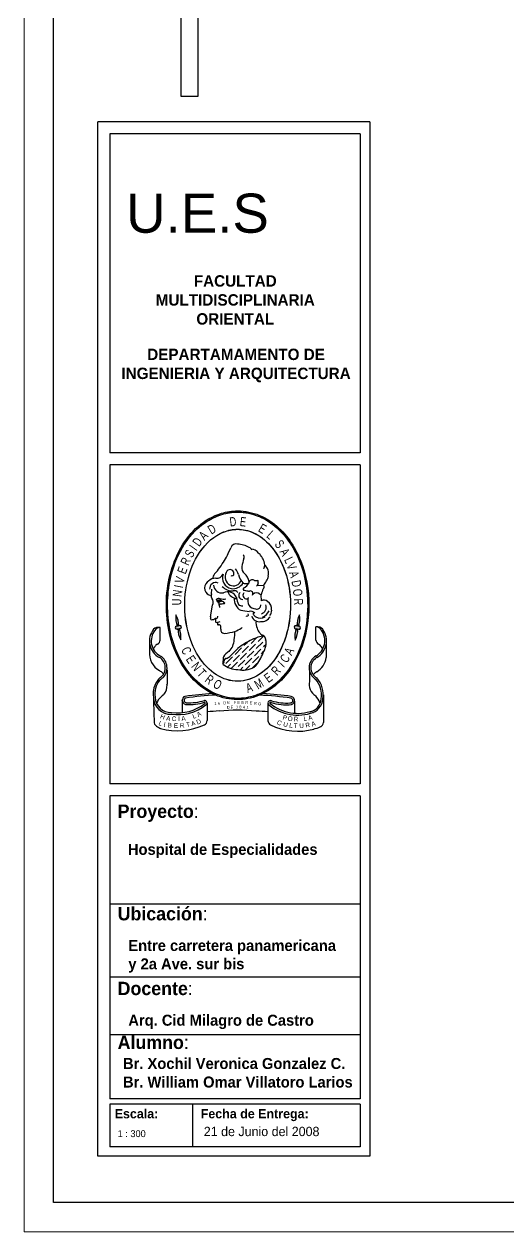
# Model space of a CAD drawing. Header units: millimetres. Extents: x -1615 to -538, y 177 to 397.
# Drawn here: x -1046.5 to -993.8, y 177.4 to 308.8 of the extents above; entities that cross this region are included whole.
import ezdxf

# ---------------------------------------------------------------- set-up
doc = ezdxf.new("R2010")
doc.units = ezdxf.units.MM
doc.layers.add('CAN', color=2, linetype='Continuous')
doc.layers.add('MUROS', color=1, linetype='Continuous')
doc.layers.add('muros bajos', color=252, linetype='Continuous', lineweight=20)
doc.styles.add('frtr', font='swissek.ttf')
doc.styles.get("Standard").update_dxf_attribs({"font": 'stylu.ttf'})

# ---------------------------------------------------------------- blocks, each defined once
blk = doc.blocks.new('A$C67020A45')
at = {"linetype": 'Continuous'}
h = blk.add_hatch(color=0, dxfattribs=at)
edge = h.paths.add_edge_path(flags=16)
edge.add_spline(control_points=[(1.148, 2.856), (1.078, 2.856), (1.008, 2.845), (0.833, 2.792), (0.733, 2.735), (0.507, 2.54), (0.4, 2.375), (0.253, 1.983), (0.222, 1.75), (0.255, 1.295), (0.319, 1.073), (0.489, 0.784), (0.564, 0.692), (0.742, 0.542), (0.843, 0.485), (1.032, 0.432), (1.116, 0.423), (1.28, 0.435), (1.362, 0.455), (1.514, 0.521), (1.585, 0.567), (1.777, 0.732), (1.877, 0.879), (2.016, 1.212), (2.054, 1.397), (2.07, 1.836), (2.02, 2.092), (1.856, 2.428), (1.779, 2.537), (1.618, 2.692), (1.54, 2.747), (1.37, 2.826), (1.279, 2.849), (1.173, 2.855), (1.161, 2.856), (1.148, 2.856)], knot_values=[0, 0, 0, 0, 0.207067, 0.207067, 0.540702, 0.540702, 1.076376, 1.076376, 1.674431, 1.674431, 2.272487, 2.272487, 2.609197, 2.609197, 2.945907, 2.945907, 3.191166, 3.191166, 3.436424, 3.436424, 3.681683, 3.681683, 4.1722, 4.1722, 4.662717, 4.662717, 5.32339, 5.32339, 5.692835, 5.692835, 5.969357, 5.969357, 6.245878, 6.245878, 6.283185, 6.283185, 6.283185, 6.283185], degree=3, periodic=0)
edge = h.paths.add_edge_path()
edge.add_spline(control_points=[(1.148, 2.856), (1.078, 2.856), (1.009, 2.846), (0.876, 2.806), (0.812, 2.776), (0.636, 2.666), (0.536, 2.563), (0.378, 2.321), (0.319, 2.183), (0.227, 1.82), (0.218, 1.587), (0.294, 1.146), (0.378, 0.938), (0.572, 0.685), (0.652, 0.608), (0.833, 0.491), (0.934, 0.451), (1.145, 0.418), (1.254, 0.426), (1.458, 0.488), (1.553, 0.542), (1.72, 0.68), (1.793, 0.765), (1.912, 0.957), (1.96, 1.063), (2.064, 1.401), (2.081, 1.651), (2.008, 2.125), (1.918, 2.349), (1.713, 2.609), (1.634, 2.682), (1.456, 2.794), (1.357, 2.833), (1.219, 2.854), (1.183, 2.856), (1.148, 2.856)], knot_values=[0, 0, 0, 0, 0.205756, 0.205756, 0.411513, 0.411513, 0.816635, 0.816635, 1.221757, 1.221757, 1.812018, 1.812018, 2.402278, 2.402278, 2.718139, 2.718139, 3.033999, 3.033999, 3.34986, 3.34986, 3.665721, 3.665721, 3.981582, 3.981582, 4.297443, 4.297443, 4.929164, 4.929164, 5.560886, 5.560886, 5.869724, 5.869724, 6.178561, 6.178561, 6.283185, 6.283185, 6.283185, 6.283185], degree=3, periodic=0)
h = blk.add_hatch(color=0, dxfattribs=at)
edge = h.paths.add_edge_path(flags=16)
edge.add_spline(control_points=[(1.148, 2.631), (1.086, 2.631), (1.025, 2.619), (0.846, 2.549), (0.736, 2.455), (0.579, 2.22), (0.524, 2.089), (0.46, 1.807), (0.451, 1.655), (0.478, 1.364), (0.514, 1.224), (0.623, 0.985), (0.694, 0.883), (0.857, 0.734), (0.948, 0.684), (1.137, 0.642), (1.234, 0.65), (1.419, 0.721), (1.507, 0.785), (1.663, 0.966), (1.728, 1.086), (1.816, 1.356), (1.839, 1.506), (1.836, 1.8), (1.812, 1.944), (1.725, 2.201), (1.663, 2.314), (1.513, 2.492), (1.427, 2.557), (1.274, 2.618), (1.211, 2.631), (1.148, 2.631)], knot_values=[0, 0, 0, 0, 0.268385, 0.268385, 0.805156, 0.805156, 1.255684, 1.255684, 1.705816, 1.705816, 2.146445, 2.146445, 2.572379, 2.572379, 2.987821, 2.987821, 3.402929, 3.402929, 3.823287, 3.823287, 4.273493, 4.273493, 4.726956, 4.726956, 5.164835, 5.164835, 5.592518, 5.592518, 6.009533, 6.009533, 6.283185, 6.283185, 6.283185, 6.283185], degree=3, periodic=0)
edge = h.paths.add_edge_path()
edge.add_spline(control_points=[(1.148, 2.632), (1.086, 2.632), (1.025, 2.62), (0.846, 2.549), (0.736, 2.456), (0.579, 2.221), (0.524, 2.09), (0.46, 1.807), (0.45, 1.656), (0.477, 1.364), (0.514, 1.224), (0.622, 0.984), (0.693, 0.883), (0.856, 0.733), (0.948, 0.683), (1.139, 0.641), (1.237, 0.649), (1.426, 0.724), (1.515, 0.791), (1.669, 0.976), (1.733, 1.095), (1.818, 1.361), (1.84, 1.508), (1.837, 1.8), (1.813, 1.946), (1.723, 2.209), (1.657, 2.326), (1.511, 2.492), (1.435, 2.55), (1.288, 2.616), (1.218, 2.632), (1.148, 2.632)], knot_values=[0, 0, 0, 0, 0.268053, 0.268053, 0.80416, 0.80416, 1.254969, 1.254969, 1.705389, 1.705389, 2.146354, 2.146354, 2.572358, 2.572358, 2.988682, 2.988682, 3.409735, 3.409735, 3.838353, 3.838353, 4.281754, 4.281754, 4.725154, 4.725154, 5.168555, 5.168555, 5.611956, 5.611956, 5.979799, 5.979799, 6.283185, 6.283185, 6.283185, 6.283185], degree=3, periodic=0)
for points in [[(0.344, 1.517, 0.159293), (0.366, 1.367, 2.26126), (0.371, 1.337, 0.158807), (0.405, 1.19, 0.158807), (0.384, 1.34, 2.26126), (0.378, 1.369, 0.159293)], [(1.956, 1.515, 0.159293), (1.923, 1.367, 2.26126), (1.918, 1.337, 0.158807), (1.898, 1.188, 0.158807), (1.931, 1.335, 2.26126), (1.936, 1.365, 0.159293)]]:
    blk.add_hatch(color=0, dxfattribs=at).paths.add_polyline_path(points)
at = {"color": 0, "linetype": 'Continuous'}
for p, q in [((1.026, 2.316), (1.058, 2.391)), ((1.456, 2.282), (1.463, 2.271)), ((1.403, 1.9), (1.484, 1.903)), ((0.805, 1.791), (0.804, 1.765)), ((0.813, 1.735), (0.804, 1.765)), ((0.805, 1.791), (0.81, 1.852)), ((1.436, 1.787), (1.453, 1.777)), ((1.458, 1.698), (1.453, 1.777)), ((0.796, 1.49), (0.821, 1.641)), ((0.136, 1.188), (0.136, 1.351)), ((2.17, 1.188), (2.17, 1.359)), ((0, 1.146), (0, 1.038)), ((1.206, 1.026), (1.29, 1.11)), ((1.231, 1.119), (1.275, 1.162)), ((1.299, 1.051), (1.383, 1.135)), ((1.307, 1.127), (1.307, 1.127)), ((1.324, 1.144), (1.399, 1.219)), ((1.391, 1.077), (1.476, 1.161)), ((1.4, 1.152), (1.4, 1.152)), ((1.417, 1.169), (1.491, 1.243)), ((1.484, 1.102), (1.519, 1.136)), ((1.492, 1.178), (1.492, 1.178)), ((1.509, 1.194), (1.513, 1.199)), ((2.305, 0.959), (2.307, 1.196)), ((0.996, 0.883), (1.08, 0.967)), ((1.088, 0.908), (1.173, 0.992)), ((1.097, 0.984), (1.097, 0.984)), ((1.114, 1.001), (1.198, 1.085)), ((1.181, 0.933), (1.265, 1.018)), ((1.189, 1.009), (1.189, 1.009)), ((1.215, 1.102), (1.215, 1.102)), ((1.248, 0.866), (1.333, 0.95)), ((1.274, 0.959), (1.358, 1.043)), ((1.282, 1.034), (1.282, 1.034)), ((1.341, 0.891), (1.425, 0.975)), ((1.349, 0.967), (1.349, 0.967)), ((1.366, 0.984), (1.45, 1.068)), ((1.375, 1.06), (1.375, 1.06)), ((1.442, 0.992), (1.442, 0.992)), ((1.459, 1.009), (1.491, 1.041)), ((1.467, 1.085), (1.467, 1.085)), ((0.127, 0.79), (0.144, 0.779)), ((0.227, 0.8), (0.227, 0.611)), ((0.96, 0.914), (0.987, 0.942)), ((0.979, 0.866), (0.979, 0.866)), ((1.017, 0.836), (1.055, 0.874)), ((1.065, 0.817), (1.147, 0.9)), ((1.072, 0.891), (1.072, 0.891)), ((1.12, 0.805), (1.122, 0.807)), ((1.139, 0.824), (1.139, 0.824)), ((1.156, 0.841), (1.24, 0.925)), ((1.164, 0.917), (1.164, 0.917)), ((1.179, 0.797), (1.215, 0.832)), ((1.231, 0.849), (1.231, 0.849)), ((1.246, 0.796), (1.307, 0.858)), ((1.257, 0.942), (1.257, 0.942)), ((1.324, 0.874), (1.324, 0.874)), ((1.339, 0.822), (1.4, 0.883)), ((1.363, 0.835), (1.366, 0.836)), ((1.417, 0.9), (1.417, 0.9)), ((2.085, 0.788), (2.085, 0.649)), ((0.13, 0.661), (0.13, 0.661)), ((0.139, 0.783), (0.15, 0.776)), ((0.17, 0.693), (0.17, 0.693)), ((0.048, 0.527), (0.058, 0.11)), ((0.226, 0.602), (0.227, 0.611)), ((0.227, 0.611), (0.227, 0.611)), ((2.266, 0.473), (2.266, 0.112)), ((0.425, 0.398), (0.427, 0.414)), ((0.425, 0.398), (0.425, 0.241)), ((0.749, 0.364), (0.749, 0.345)), ((0.749, 0.345), (0.749, 0.174)), ((1.544, 0.364), (1.544, 0.322)), ((1.544, 0.322), (1.544, 0.198)), ((1.845, 0.431), (1.845, 0.431)), ((1.891, 0.39), (1.891, 0.234)), ((0.749, 0.174), (0.749, 0.138)), ((1.544, 0.198), (1.544, 0.136)), ((1.845, 0.215), (1.845, 0.215)), ((2.266, 0.23), (2.266, 0.112))]:
    blk.add_line(p, q, dxfattribs=at)
for centre, radius, start, end in [((1.132, 2.361), 0.0798, 78.7717, 158.0045), ((1.114, 2.039), 0.401, 62.4091, 85.1889), ((1.289, 2.353), 0.0429, 6.6277, 75.7953), ((1.313, 2.24), 0.135, 37.2109, 84.5849), ((0.017, 2.796), 1.117, 318.0355, 329.2879), ((0.237, 2.68), 0.869, 328.45, 335.2465), ((2.688, 1.877), 1.508, 165.5487, 169.7744), ((1.197, 2.271), 0.0355, 329.7454, 52.0448), ((1.271, 2.156), 0.224, 34.3185, 47.8623), ((1.169, 2.079), 0.351, 22.4376, 33.0681), ((1.381, 2.171), 0.12, 334.8473, 20.5893), ((0.938, 1.976), 0.116, 140.9063, 175.4553), ((0.872, 2.091), 0.0982, 264.6364, 333.3761), ((1.092, 1.998), 0.142, 159.5747, 258.1986), ((1.106, 2.012), 0.122, 152.4277, 241.9222), ((1.048, 2.054), 0.0517, 0.2075, 163.5452), ((1.073, 2.052), 0.0266, 237.0289, 3.8619), ((0.96, 1.99), 0.205, 14.5931, 38.5784), ((1.291, 2.128), 0.0887, 169.4565, 233.4308), ((1.089, 1.904), 0.213, 12.008, 45.8413), ((1.385, 2.171), 0.117, 334.3974, 337.5177), ((1.408, 2.054), 0.144, 347.1937, 50.2357), ((0.819, 1.867), 0.102, 116.1886, 244.1239), ((0.859, 1.87), 0.124, 88.3879, 136.3681), ((0.862, 1.858), 0.0796, 66.3118, 186.5826), ((0.944, 1.914), 0.112, 186.2928, 279.4084), ((1.094, 1.999), 0.105, 244.1611, 341.0459), ((1.087, 2.009), 0.152, 261.1624, 329.7244), ((1.439, 2.125), 0.293, 196.4699, 221.3922), ((1.241, 1.966), 0.0413, 237.729, 276.694), ((1.14, 2.018), 0.177, 301.0494, 330.4693), ((1.257, 1.996), 0.0716, 261.2559, 303.8456), ((1.269, 1.946), 0.0296, 327.8019, 3.067), ((1.34, 1.926), 0.0472, 55.0966, 152.2936), ((1.388, 2.025), 0.0633, 250.7517, 294.7326), ((1.487, 1.83), 0.109, 136.7102, 147.2681), ((1.386, 1.925), 0.0298, 317.7393, 6.8123), ((1.429, 1.957), 0.0179, 139.4059, 173.9151), ((1.567, 1.967), 0.157, 182.9342, 194.1425), ((1.43, 1.984), 0.0973, 303.7584, 345.0893), ((1.473, 1.883), 0.0228, 37.3616, 59.4268), ((1.474, 1.885), 0.0213, 337.3687, 36.6362), ((1.401, 2.042), 0.149, 325.7996, 351.956), ((0.785, 1.803), 0.0291, 249.0353, 296.3112), ((0.787, 1.81), 0.0395, 295.6232, 295.983), ((0.709, 1.679), 0.119, 341.3206, 28.4592), ((1.077, 2.007), 0.178, 223.2367, 274.1998), ((1.018, 1.69), 0.127, 23.4766, 116.0235), ((1.157, 1.878), 0.152, 204.4813, 262.0972), ((1.1, 1.759), 0.0722, 43.5278, 98.3137), ((1.274, 1.728), 0.173, 177.756, 210.102), ((1.325, 1.751), 0.191, 183.0485, 210.9895), ((1.214, 1.769), 0.0523, 131.1597, 271.9537), ((1.262, 1.77), 0.0446, 135.2385, 306.0096), ((1.234, 1.85), 0.0163, 101.9878, 229.1863), ((1.473, 3.031), 1.218, 258.2071, 260.8929), ((1.295, 1.875), 0.0497, 252.8759, 278.4517), ((1.385, 1.7), 0.106, 157.3354, 268.9033), ((1.313, 1.794), 0.034, 325.3699, 109.1331), ((1.393, 1.738), 0.0653, 48.2083, 136.2525), ((1.921, 1.648), 0.485, 154.7196, 164.5793), ((1.255, 1.995), 0.267, 328.4148, 333.5159), ((0.873, 1.714), 0.0035, 129.326, 287.9743), ((0.905, 1.672), 0.0561, 73.5419, 127.3783), ((0.875, 1.708), 0.00322, 36.8166, 95.1126), ((0.873, 1.701), 0.00915, 10.122, 61.4294), ((0.887, 1.697), 0.00823, 93.9638, 259.7533), ((0.913, 1.57), 0.122, 79.3005, 103.2678), ((0.904, 1.627), 0.0798, 62.1082, 102.9477), ((0.932, 1.688), 0.0408, 179.3051, 192.7204), ((0.932, 1.688), 0.0408, 203.2747, 215.8923), ((0.932, 1.688), 0.0408, 223.4466, 235.9273), ((0.908, 1.649), 0.00513, 99.1367, 283.5009), ((0.887, 1.624), 0.0274, 356.8237, 47.5413), ((0.922, 1.61), 0.0466, 83.5665, 108.0768), ((0.899, 1.674), 0.0156, 357.9278, 45.7068), ((0.916, 1.52), 0.124, 89.7551, 93.1159), ((0.891, 1.611), 0.0263, 6.0661, 25.8758), ((0.961, 1.93), 0.208, 258.7809, 279.3575), ((0.75, 2.57), 0.931, 280.975, 283.5641), ((0.913, 1.62), 0.0821, 36.4944, 69.8774), ((0.951, 1.665), 0.0169, 8.6043, 44.5627), ((0.97, 1.677), 0.012, 263.8204, 320.4351), ((1.231, 1.684), 0.115, 201.9679, 249.6976), ((1.209, 1.696), 0.0646, 222.4459, 274.5865), ((1.338, 2.237), 0.677, 257.4886, 266.547), ((1.4, 1.641), 0.0496, 249.9, 346.7949), ((1.379, 1.657), 0.0744, 338.7352, 350.9149), ((1.494, 1.643), 0.0652, 47.2896, 122.7798), ((1.429, 1.619), 0.0931, 287.723, 18.091), ((1.48, 1.594), 0.113, 350.9569, 59.43), ((1.486, 1.573), 0.106, 322.4128, 1.2804), ((0.584, 1.475), 0.244, 170.1845, 206.3875), ((0.135, 1.391), 0.244, 354.9173, 31.1203), ((0.84, 1.471), 0.0477, 156.1204, 180.9753), ((0.808, 1.47), 0.0163, 177.4179, 234.0424), ((0.812, 1.471), 0.0198, 228.24, 298.8055), ((0.805, 1.552), 0.0996, 279.4412, 295.3653), ((0.866, 1.443), 0.0261, 81.446, 134.5173), ((0.847, 1.45), 0.018, 337.1128, 66.2045), ((0.874, 1.432), 0.0152, 134.4863, 225.8367), ((0.879, 1.442), 0.026, 235.138, 291.0373), ((0.865, 1.494), 0.0248, 281.0418, 331.8526), ((0.862, 1.495), 0.0285, 333.4027, 6.2889), ((0.916, 1.339), 0.0841, 90.9119, 109.7757), ((1.269, 1.519), 0.0198, 225.1768, 24.7639), ((1.314, 1.476), 0.0862, 48.0925, 101.1813), ((1.43, 1.529), 0.103, 197.0323, 280.2994), ((1.43, 1.529), 0.103, 197.0323, 280.2994), ((1.43, 1.529), 0.103, 197.0323, 280.2994), ((1.368, 1.531), 0.0181, 112.4978, 219.4054), ((1.411, 1.551), 0.0653, 208.5214, 245.4941), ((1.445, 1.599), 0.124, 240.3943, 300.0224), ((1.551, 1.41), 0.164, 171.6165, 204.6582), ((1.459, 1.557), 0.13, 265.3919, 329.7298), ((1.459, 1.557), 0.13, 265.3919, 329.7298), ((1.429, 1.619), 0.138, 287.723, 339.2113), ((2.166, 1.391), 0.244, 149.3462, 185.5493), ((1.717, 1.471), 0.244, 334.0791, 10.2821), ((0.243, 1.176), 0.245, 141.5215, 241.8778), ((0.243, 1.176), 0.222, 141.5215, 241.8778), ((0.114, 1.264), 0.0891, 75.2644, 134.5523), ((0.136, 1.27), 0.0805, 90, 146.9986), ((0.355, 1.35), 0.0205, 58.1299, 322.7039), ((0.614, 1.316), 0.244, 175.0258, 211.1203), ((0.394, 1.357), 0.0205, 238.601, 143.1749), ((0.165, 1.232), 0.244, 350.1845, 26.279), ((0.911, 1.403), 0.0272, 153.5437, 211.103), ((0.895, 1.396), 0.0105, 190.3143, 295.442), ((0.905, 1.365), 0.023, 3.2685, 102.377), ((0.837, 1.348), 0.0925, 348.2203, 11.319), ((0.986, 1.32), 0.0587, 171.8643, 210.7733), ((0.977, 1.333), 0.0592, 225.3738, 288.3015), ((0.861, 2.233), 0.967, 277.0536, 285.1278), ((0.546, 1.295), 0.567, 349.5397, 0.4948), ((0.776, 2.055), 0.827, 294.0412, 300.4347), ((0.999, 1.634), 0.352, 303.9084, 306.3685), ((1.528, 1.375), 0.131, 195.1739, 225.0802), ((1.498, 1.32), 0.0721, 210.3699, 250.9442), ((1.907, 1.355), 0.0205, 37.2917, 301.8656), ((2.137, 1.231), 0.244, 154.1876, 190.2821), ((1.688, 1.312), 0.244, 329.3462, 5.4407), ((1.947, 1.348), 0.0205, 217.7627, 122.3366), ((2.053, 1.18), 0.232, 299.9053, 35.4343), ((2.184, 1.252), 0.108, 44.7975, 97.3962), ((2.17, 1.277), 0.0815, 27.3088, 90), ((2.053, 1.18), 0.254, 299.9053, 35.4343), ((0.243, 0.966), 0.222, 141.5215, 151.8698), ((0.136, 1.061), 0.0805, 115.1786, 146.9986), ((0.076, 1.188), 0.06, 295.1786, 0), ((0.866, 1.205), 0.238, 316.195, 356.7025), ((1.839, 0.19), 1.124, 116.4982, 127.9135), ((1.607, 0.622), 0.632, 100.3646, 115.3879), ((1.455, 1.196), 0.0581, 22.4563, 71.0666), ((1.231, 1.168), 0.29, 334.1503, 352.133), ((1.078, 1.111), 0.445, 8.0382, 13.9961), ((1.386, 1.152), 0.134, 347.2818, 9.4421), ((1.457, 1.148), 0.063, 342.0194, 342.7799), ((2.23, 1.188), 0.06, 180, 244.9203), ((2.17, 1.06), 0.0815, 27.3088, 64.9203), ((0.243, 1.006), 0.245, 172.5724, 241.8778), ((0.044, 0.825), 0.161, 312.4527, 57.268), ((0.044, 0.825), 0.183, 313.7943, 57.268), ((1.111, 0.933), 0.153, 166.8774, 186.0787), ((1.154, 0.845), 0.228, 120.7111, 147.3589), ((1.001, 0.925), 0.0225, 93.5708, 138.7007), ((0.912, 1.159), 0.229, 292.3765, 305.6889), ((0.1, 2.023), 1.413, 312.0196, 317.9287), ((1.147, 1.074), 0.325, 319.6814, 338.0843), ((0.74, 1.349), 0.812, 330.8219, 337.7365), ((2.256, 0.827), 0.175, 119.1967, 240.8033), ((2.256, 0.827), 0.153, 119.1967, 240.8033), ((2.053, 0.995), 0.254, 299.9053, 351.7478), ((2.053, 0.963), 0.232, 27.9535, 35.4343), ((0.958, 0.875), 0.0036, 136.4816, 279.133), ((0.912, 0.901), 0.0495, 331.3977, 19.3822), ((0.921, 0.918), 0.0537, 310.0558, 344.8905), ((1.17, 1.156), 0.355, 233.5314, 266.5716), ((0.996, 0.921), 0.0231, 122.7591, 176.646), ((0.98, 0.923), 0.00724, 163.0984, 201.0959), ((0.947, 0.913), 0.0281, 341.4804, 19.2267), ((1.215, 1.089), 0.294, 257.0123, 300.1936), ((1.298, 0.936), 0.12, 304.1578, 323.292), ((0.352, 0.485), 0.306, 140.5106, 188.5997), ((0.352, 0.485), 0.283, 141.6405, 188.5997), ((0.356, 0.399), 0.369, 123.4218, 130.6478), ((0.36, 0.41), 0.341, 123.8691, 132.4606), ((0.044, 0.656), 0.161, 31.8815, 48.6407), ((2.256, 0.611), 0.175, 167.4586, 239.2361), ((2.256, 0.641), 0.153, 119.1967, 142.7336), ((1.94, 0.475), 0.303, 350.1981, 42.1211), ((1.94, 0.475), 0.325, 350.1981, 42.1211), ((0.488, 0.103), 0.483, 129.6171, 140.8346), ((0.146, 0.521), 0.0577, 306.7681, 322.6437), ((0.044, 0.594), 0.183, 322.37, 2.4738), ((1.148, -4.407), 4.908, 93.8563, 98.0012), ((1.148, -4.654), 5.155, 82.1934, 86.3108), ((0.277, 0.448), 0.228, 181.8832, 271.6781), ((0.277, 0.448), 0.205, 181.8832, 271.6781), ((0.352, 0.254), 0.283, 146.5498, 157.4131), ((0.363, 0.823), 0.608, 262.5172, 307.5576), ((0.363, 0.823), 0.585, 262.5172, 307.5576), ((0.48, 0.402), 0.0538, 115.9964, 251.5954), ((0.48, 0.402), 0.0313, 115.9964, 251.5954), ((0.368, 0.734), 0.297, 287.2788, 288.8863), ((0.513, 0.532), 0.188, 254.5034, 259.1108), ((1.148, -4.407), 4.886, 93.3637, 98.0012), ((0.481, 0.396), 0.0262, 245.815, 276.3914), ((0.512, 1.07), 0.723, 267.31, 286.4577), ((0.512, 1.07), 0.7, 267.31, 286.9244), ((0.717, 0.368), 0.0316, 299.9443, 95.2339), ((0.716, 0.367), 0.0094, 287.61, 87.6476), ((1.148, -4.654), 5.132, 82.1934, 86.7811), ((1.574, 0.368), 0.0308, 69.1135, 236.3338), ((1.932, 0.806), 0.597, 231.0317, 289.9475), ((1.575, 0.368), 0.00872, 65.0769, 252.5696), ((1.932, 0.806), 0.574, 231.0317, 289.9475), ((1.583, 0.383), 0.00905, 242.3563, 275.4564), ((1.781, 0.975), 0.632, 251.7983, 276.125), ((1.586, 0.386), 0.0108, 62.8419, 95.0992), ((1.781, 0.975), 0.609, 251.7983, 274.7916), ((1.834, 0.402), 0.0351, 260.6001, 298.537), ((1.836, 0.399), 0.0544, 262.6337, 76.8389), ((1.836, 0.399), 0.0319, 281.2403, 76.8389), ((1.781, 0.975), 0.609, 276.0345, 276.125), ((2.051, 0.439), 0.189, 281.7436, 354.7813), ((2.051, 0.439), 0.211, 281.7436, 354.7813), ((1.94, 0.259), 0.303, 21.4007, 41.6803), ((1.148, -4.407), 4.676, 92.9438, 94.8962), ((1.15, -2.394), 2.667, 84.8377, 95.2125), ((1.148, -4.654), 4.922, 85.3826, 87.1803), ((0.133, 0.127), 0.0761, 192.5605, 247.3378), ((0.283, 0.342), 0.337, 237.7307, 245.2994), ((0.363, 0.823), 0.818, 254.3723, 295.4593), ((0.689, 0.138), 0.06, 295.4593, 0), ((1.604, 0.136), 0.06, 180, 243.8849), ((1.932, 0.806), 0.807, 243.8849, 285.2048), ((2.051, 0.439), 0.421, 281.7436, 295.4288), ((2.206, 0.112), 0.06, 295.4288, 0)]:
    blk.add_arc(centre, radius, start, end, dxfattribs=at)
for points, knots in [([(1.148, 2.871), (1.077, 2.871), (1.005, 2.86), (0.826, 2.806), (0.722, 2.747), (0.544, 2.592), (0.468, 2.496), (0.346, 2.283), (0.299, 2.165), (0.204, 1.793), (0.202, 1.521), (0.305, 1.08), (0.385, 0.901), (0.564, 0.672), (0.641, 0.599), (0.809, 0.487), (0.901, 0.448), (1.091, 0.407), (1.188, 0.406), (1.377, 0.442), (1.467, 0.478), (1.63, 0.58), (1.704, 0.645), (1.832, 0.795), (1.886, 0.88), (2.016, 1.149), (2.065, 1.351), (2.086, 1.762), (2.058, 1.971), (1.927, 2.349), (1.825, 2.519), (1.612, 2.717), (1.527, 2.774), (1.343, 2.851), (1.246, 2.871), (1.148, 2.871)], [0, 0, 0, 0, 0.206723, 0.206723, 0.544447, 0.544447, 0.88217, 0.88217, 1.219893, 1.219893, 1.895339, 1.895339, 2.412063, 2.412063, 2.710017, 2.710017, 2.994578, 2.994578, 3.272352, 3.272352, 3.550127, 3.550127, 3.827902, 3.827902, 4.105676, 4.105676, 4.639363, 4.639363, 5.173049, 5.173049, 5.706736, 5.706736, 5.999875, 5.999875, 6.283185, 6.283185, 6.283185, 6.283185]), ([(1.148, 2.856), (1.078, 2.856), (1.009, 2.846), (0.876, 2.806), (0.812, 2.776), (0.636, 2.666), (0.536, 2.563), (0.378, 2.321), (0.319, 2.183), (0.227, 1.82), (0.218, 1.587), (0.294, 1.146), (0.378, 0.938), (0.572, 0.685), (0.652, 0.608), (0.833, 0.491), (0.934, 0.451), (1.145, 0.418), (1.254, 0.426), (1.458, 0.488), (1.553, 0.542), (1.72, 0.68), (1.793, 0.765), (1.912, 0.957), (1.96, 1.063), (2.064, 1.401), (2.081, 1.651), (2.008, 2.125), (1.918, 2.349), (1.713, 2.609), (1.634, 2.682), (1.456, 2.794), (1.357, 2.833), (1.219, 2.854), (1.183, 2.856), (1.148, 2.856)], [0, 0, 0, 0, 0.205756, 0.205756, 0.411513, 0.411513, 0.816635, 0.816635, 1.221757, 1.221757, 1.812018, 1.812018, 2.402278, 2.402278, 2.718139, 2.718139, 3.033999, 3.033999, 3.34986, 3.34986, 3.665721, 3.665721, 3.981582, 3.981582, 4.297443, 4.297443, 4.929164, 4.929164, 5.560886, 5.560886, 5.869724, 5.869724, 6.178561, 6.178561, 6.283185, 6.283185, 6.283185, 6.283185]), ([(1.148, 2.856), (1.078, 2.856), (1.008, 2.845), (0.833, 2.792), (0.733, 2.735), (0.507, 2.54), (0.4, 2.375), (0.253, 1.983), (0.222, 1.75), (0.255, 1.295), (0.319, 1.073), (0.489, 0.784), (0.564, 0.692), (0.742, 0.542), (0.843, 0.485), (1.032, 0.432), (1.116, 0.423), (1.28, 0.435), (1.362, 0.455), (1.514, 0.521), (1.585, 0.567), (1.777, 0.732), (1.877, 0.879), (2.016, 1.212), (2.054, 1.397), (2.07, 1.836), (2.02, 2.092), (1.856, 2.428), (1.779, 2.537), (1.618, 2.692), (1.54, 2.747), (1.37, 2.826), (1.279, 2.849), (1.173, 2.855), (1.161, 2.856), (1.148, 2.856)], [0, 0, 0, 0, 0.207067, 0.207067, 0.540702, 0.540702, 1.076376, 1.076376, 1.674431, 1.674431, 2.272487, 2.272487, 2.609197, 2.609197, 2.945907, 2.945907, 3.191166, 3.191166, 3.436424, 3.436424, 3.681683, 3.681683, 4.1722, 4.1722, 4.662717, 4.662717, 5.32339, 5.32339, 5.692835, 5.692835, 5.969357, 5.969357, 6.245878, 6.245878, 6.283185, 6.283185, 6.283185, 6.283185]), ([(1.148, 2.632), (1.086, 2.632), (1.025, 2.62), (0.846, 2.549), (0.736, 2.456), (0.579, 2.221), (0.524, 2.09), (0.46, 1.807), (0.45, 1.656), (0.477, 1.364), (0.514, 1.224), (0.622, 0.984), (0.693, 0.883), (0.856, 0.733), (0.948, 0.683), (1.139, 0.641), (1.237, 0.649), (1.426, 0.724), (1.515, 0.791), (1.669, 0.976), (1.733, 1.095), (1.818, 1.361), (1.84, 1.508), (1.837, 1.8), (1.813, 1.946), (1.723, 2.209), (1.657, 2.326), (1.511, 2.492), (1.435, 2.55), (1.288, 2.616), (1.218, 2.632), (1.148, 2.632)], [0, 0, 0, 0, 0.268053, 0.268053, 0.80416, 0.80416, 1.254969, 1.254969, 1.705389, 1.705389, 2.146354, 2.146354, 2.572358, 2.572358, 2.988682, 2.988682, 3.409735, 3.409735, 3.838353, 3.838353, 4.281754, 4.281754, 4.725154, 4.725154, 5.168555, 5.168555, 5.611956, 5.611956, 5.979799, 5.979799, 6.283185, 6.283185, 6.283185, 6.283185]), ([(1.148, 2.631), (1.086, 2.631), (1.025, 2.619), (0.846, 2.549), (0.736, 2.455), (0.579, 2.22), (0.524, 2.089), (0.46, 1.807), (0.451, 1.655), (0.478, 1.364), (0.514, 1.224), (0.623, 0.985), (0.694, 0.883), (0.857, 0.734), (0.948, 0.684), (1.137, 0.642), (1.234, 0.65), (1.419, 0.721), (1.507, 0.785), (1.663, 0.966), (1.728, 1.086), (1.816, 1.356), (1.839, 1.506), (1.836, 1.8), (1.812, 1.944), (1.725, 2.201), (1.663, 2.314), (1.513, 2.492), (1.427, 2.557), (1.274, 2.618), (1.211, 2.631), (1.148, 2.631)], [0, 0, 0, 0, 0.268385, 0.268385, 0.805156, 0.805156, 1.255684, 1.255684, 1.705816, 1.705816, 2.146445, 2.146445, 2.572379, 2.572379, 2.987821, 2.987821, 3.402929, 3.402929, 3.823287, 3.823287, 4.273493, 4.273493, 4.726956, 4.726956, 5.164835, 5.164835, 5.592518, 5.592518, 6.009533, 6.009533, 6.283185, 6.283185, 6.283185, 6.283185])]:
    blk.add_open_spline(points, degree=3, knots=knots, dxfattribs=at)
at = {"color": 0, "linetype": 'Continuous', "width": 0.75}
for s, rotation, p in [('D', 31.7844, (0.806, 2.56)), ('D', 7.2104, (1.051, 2.666)), ('E', 353.2275, (1.172, 2.675)), ('E', 329.5691, (1.407, 2.609)), ('A', 46.5192, (0.716, 2.48)), ('L', 317.9256, (1.516, 2.536)), ('S', 60.3754, (0.554, 2.251)), ('I', 54.3577, (0.608, 2.342)), ('D', 54.7353, (0.647, 2.398)), ('S', 308.6531, (1.623, 2.432)), ('A', 300.9477, (1.692, 2.338)), ('R', 65.7934, (0.506, 2.15)), ('L', 295.5702, (1.751, 2.234)), ('V', 293.2626, (1.78, 2.163)), ('E', 70.1, (0.469, 2.039)), ('A', 286.7795, (1.817, 2.066)), ('I', 78.3391, (0.432, 1.858)), ('V', 75.7154, (0.442, 1.918)), ('D', 280.7776, (1.849, 1.955)), ('N', 82.2035, (0.416, 1.746)), ('O', 275.9114, (1.868, 1.848)), ('U', 90, (0.413, 1.641)), ('R', 271.5496, (1.881, 1.727)), ('C', 296.093, (0.407, 1.062)), ('E', 303.881, (0.467, 0.936)), ('C', 56.8294, (1.791, 0.879)), ('A', 62.9886, (1.853, 0.979)), ('N', 308.3258, (0.536, 0.84)), ('T', 312.8588, (0.61, 0.744)), ('R', 46.6491, (1.661, 0.717)), ('I', 47.22, (1.749, 0.821)), ('R', 322.3945, (0.71, 0.652)), ('O', 331.0134, (0.817, 0.579)), ('M', 31.3115, (1.414, 0.54)), ('E', 35.4474, (1.549, 0.625)), ('A', 18.0761, (1.279, 0.498))]:
    blk.add_text(s, height=0.12, rotation=rotation, dxfattribs=at).set_placement(p)
at = {"color": 0, "linetype": 'Continuous'}
for s, height, rotation, p in [('1', 0.0375, 3.8624, (0.844, 0.34)), ('6', 0.0375, 3.6884, (0.889, 0.343)), ('D', 0.0375, 356.1094, (0.961, 0.35)), ('D', 0.0375, 0.2522, (1.007, 0.292)), ('E', 0.0375, 1.2376, (1.012, 0.353)), ('E', 0.0375, 0.7736, (1.057, 0.295)), ('F', 0.0375, 356.1094, (1.097, 0.355)), ('1', 0.0375, 358.557, (1.125, 0.296)), ('E', 0.0375, 359.5065, (1.144, 0.356)), ('8', 0.0375, 356.876, (1.168, 0.296)), ('B', 0.0375, 356.1094, (1.196, 0.356)), ('4', 0.0375, 355.9937, (1.214, 0.295)), ('R', 0.0375, 354.4989, (1.246, 0.355)), ('1', 0.0375, 354.6485, (1.261, 0.293)), ('E', 0.0375, 354.8759, (1.304, 0.35)), ('R', 0.0375, 356.3814, (1.359, 0.345)), ('O', 0.0375, 354.0732, (1.414, 0.34)), ('H', 0.06, 336.4989, (0.131, 0.172)), ('A', 0.06, 351.754, (0.213, 0.141)), ('C', 0.06, 357.8608, (0.288, 0.133)), ('I', 0.06, 0.7684, (0.373, 0.132)), ('A', 0.06, 7.2539, (0.418, 0.132)), ('L', 0.06, 19.684, (0.571, 0.161)), ('A', 0.06, 24.8872, (0.631, 0.183)), ('P', 0.06, 343.868, (1.73, 0.155)), ('O', 0.06, 352.3231, (1.798, 0.137)), ('R', 0.06, 0.1724, (1.88, 0.127)), ('L', 0.06, 7.6544, (2.012, 0.13)), ('A', 0.06, 15.2246, (2.075, 0.139)), ('L', 0.06, 338.2836, (0.111, 0.082)), ('I', 0.06, 349.348, (0.179, 0.058)), ('B', 0.06, 355.6602, (0.233, 0.05)), ('E', 0.06, 1.1079, (0.317, 0.041)), ('R', 0.06, 5.3103, (0.397, 0.041)), ('T', 0.06, 11.9558, (0.483, 0.051)), ('A', 0.06, 15.2848, (0.549, 0.065)), ('D', 0.06, 22.6832, (0.624, 0.084)), ('C', 0.06, 339.9561, (1.654, 0.091)), ('U', 0.06, 348.0288, (1.738, 0.063)), ('L', 0.06, 350.6838, (1.817, 0.048)), ('T', 0.06, 358.2939, (1.88, 0.041)), ('U', 0.06, 4.6367, (1.955, 0.039)), ('R', 0.06, 8.505, (2.036, 0.046)), ('A', 0.06, 15.6562, (2.118, 0.06))]:
    blk.add_text(s, height=height, rotation=rotation, dxfattribs=at).set_placement(p)

msp = doc.modelspace()

# ---------------------------------------------------------------- linework, layer by layer
at = {"color": 3}
for p, q in [((-1037.143, 296.815), (-1037.143, 262.14)), ((-1009.901, 296.815), (-1037.143, 296.815)), ((-1009.901, 296.815), (-1009.901, 262.14)), ((-1009.901, 262.14), (-1037.143, 262.14)), ((-1037.143, 260.815), (-1037.143, 226.14)), ((-1009.901, 260.815), (-1037.143, 260.815)), ((-1009.901, 260.815), (-1009.901, 226.14)), ((-1009.901, 226.14), (-1037.143, 226.14)), ((-1009.901, 224.816), (-1037.143, 224.816)), ((-1037.143, 224.816), (-1037.143, 191.848)), ((-1009.901, 224.816), (-1009.901, 191.848)), ((-1037.143, 191.271), (-1037.143, 186.654)), ((-1009.901, 191.271), (-1037.143, 191.271)), ((-1028.161, 191.271), (-1028.161, 186.654)), ((-1009.901, 191.271), (-1009.901, 186.654)), ((-1009.901, 186.654), (-1037.143, 186.654))]:
    msp.add_line(p, q, dxfattribs=at)
for p, q in [((-1009.901, 213.044), (-1037.143, 213.044)), ((-1009.901, 205.084), (-1037.143, 205.084)), ((-1037.143, 198.877), (-1009.901, 198.877)), ((-1009.901, 191.848), (-1037.143, 191.848))]:
    msp.add_line(p, q)
at = {"color": 3, "lineweight": 30}
msp.add_lwpolyline([(-1043.282, 180.593), (-1043.282, 394.012), (-1043.282, 394.012), (-904.862, 394.012), (-904.862, 394.012), (-904.862, 180.593)], close=True, dxfattribs=at)
at = {"color": 3}
msp.add_lwpolyline([(-1029.404, 336.594), (-1027.571, 336.594), (-1027.571, 300.88), (-1029.404, 300.88)], close=True, dxfattribs=at)
at = {"layer": 'MUROS', "color": 1, "lineweight": 30}
for p, q in [((-1038.468, 185.632), (-1038.468, 298.139)), ((-1008.839, 298.139), (-1038.468, 298.139)), ((-1008.839, 298.139), (-1008.839, 185.632)), ((-1008.839, 185.632), (-1038.468, 185.632))]:
    msp.add_line(p, q, dxfattribs=at)
at = {"layer": 'muros bajos', "color": 5}
msp.add_lwpolyline([(-901.666, 397.208), (-901.666, 177.397), (-1046.477, 177.397), (-1046.477, 397.208), (-1046.477, 397.208), (-901.666, 397.208)], close=True, dxfattribs=at)

# ---------------------------------------------------------------- block references
at = {"color": 7, "xscale": 8.343663304410256, "yscale": 8.3436633044102, "zscale": 8.34366330441218}
msp.add_blockref('A$C67020A45', (-1032.82, 231.855), dxfattribs=at)

# ---------------------------------------------------------------- texts
for s, insert, char_height, width, attachment_point in [('{\\fStylus BT|b1|i0|c0|p34;FACULTAD MULTIDISCIPLINARIA ORIENTAL}', (-1023.499, 281.443), 1.23924, 25.62626, 2), ('{\\fStylus BT|b1|i0|c0|p34;DEPARTAMAMENTO DE INGENIERIA Y ARQUITECTURA}', (-1023.415, 273.457), 1.23924, 25.62626, 2), ('{\\fStylus BT|b1|i0|c0|p34;Proyecto}:', (-1036.301, 223.87), 1.44824, 8.74929, 1), ('{\\fStylus BT|b1|i0|c0|p34;Hospital de Especialidades}', (-1035.184, 219.599), 1.19707, 24.07944, 1), ('{\\fStylus BT|b1|i0|c0|p34;Ubicación}:', (-1036.301, 212.726), 1.44824, 8.74919, 1), ('{\\fStylus BT|b1|i0|c0|p34;Entre carretera panamericana \\Py 2a Ave. sur bis}', (-1035.139, 209.144), 1.19707, 24.07944, 1), ('{\\fStylus BT|b1|i0|c0|p34;Docente}:', (-1036.301, 204.595), 1.44824, 8.74919, 1), ('{\\fStylus BT|b1|i0|c0|p34;Arq. Cid Milagro de Castro}', (-1035.139, 201.013), 1.19707, 24.07944, 1), ('{\\fStylus BT|b1|i0|c0|p34;Alumno}:', (-1036.301, 198.734), 1.44824, 8.74919, 1), ('{\\fStylus BT|b1|i0|c0|p34;Br. Xochil Veronica Gonzalez C.}', (-1035.717, 196.307), 1.19707, 27.78497, 1), ('{\\fStylus BT|b1|i0|c0|p34;Br. William Omar Villatoro Larios}', (-1035.717, 194.291), 1.19707, 27.78497, 1), ('{\\fStylus BT|b1|i0|c0|p34;Escala:}', (-1036.623, 190.758), 1.01377, 4.51913, 1), ('{\\fStylus BT|b1|i0|c0|p34;Fecha de Entrega:}', (-1027.258, 190.758), 1.01377, 13.75723, 1), (' 1 : 300', (-1036.577, 188.447), 0.7471, 10.02389, 1), ('{\\fStylus BT|b0|i0|c0|p34;21 de Junio del 2008}', (-1026.925, 188.823), 1.01377, 15.57007, 1)]:
    msp.add_mtext(s, dxfattribs=dict(insert=insert, char_height=char_height, width=width, attachment_point=attachment_point))
at = {"layer": 'CAN', "color": 2, "style": 'frtr'}
msp.add_text('U.E.S', height=4.2579, dxfattribs=at).set_placement((-1035.377, 286.065))

doc.saveas('drawing.dxf')
